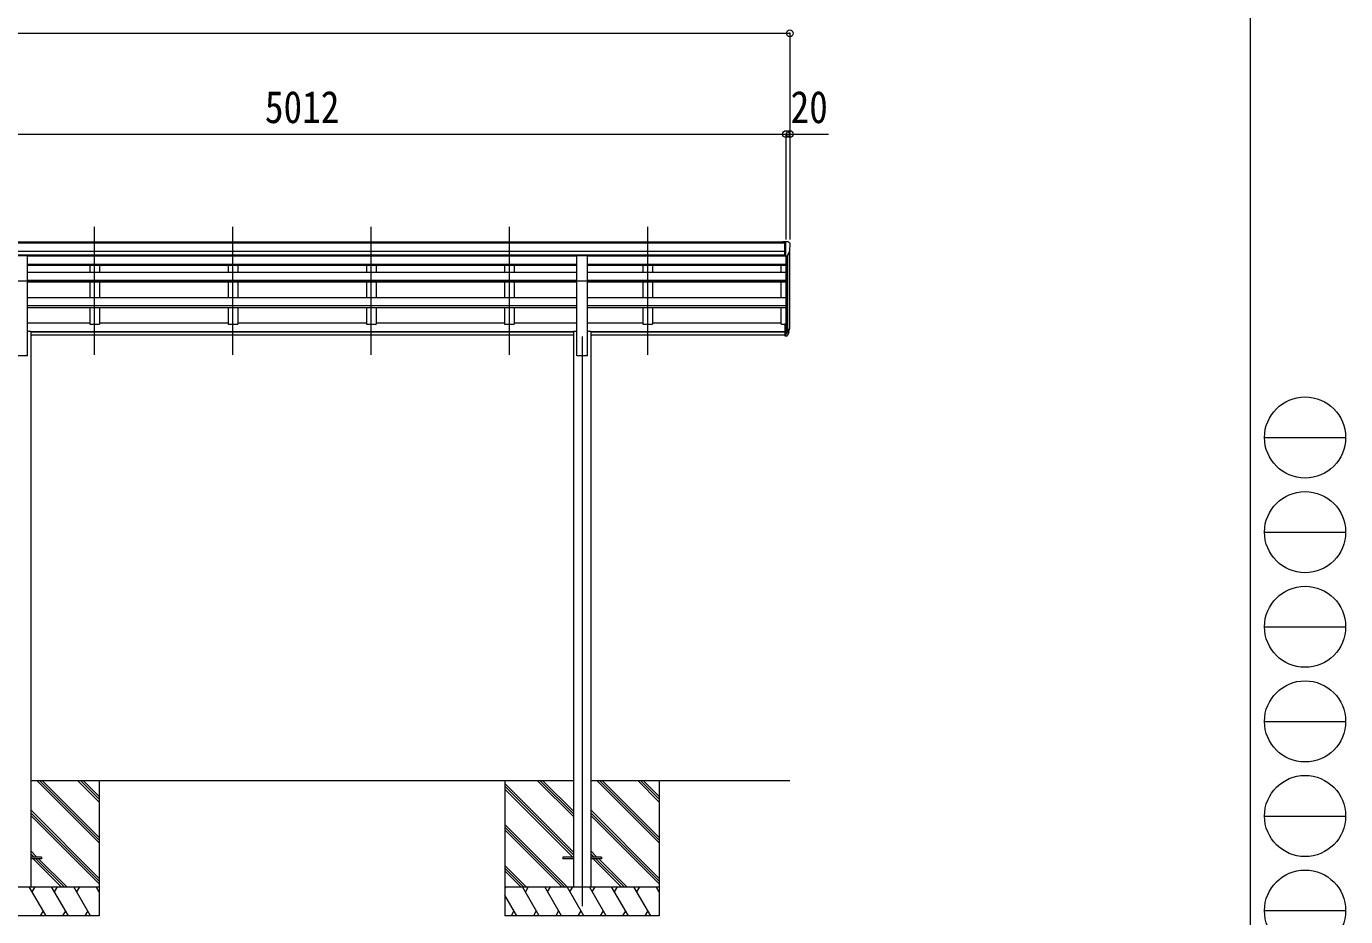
# Model space of a CAD drawing. Units: millimetres at full size. Extents: x -9783 to 9892, y -6828 to 6752.
# Drawn here: x 3060 to 9892, y -3744 to 866 of the extents above; entities that cross this region are included whole.
import ezdxf
from ezdxf.enums import TextEntityAlignment as Align

# ---------------------------------------------------------------- set-up
doc = ezdxf.new("R2010")
doc.units = ezdxf.units.MM
doc.header["$LTSCALE"] = 35
doc.header["$PDMODE"] = 32
doc.header["$PDSIZE"] = 35
for name, color, linetype, lineweight in [('0-0_0', 7, 'Continuous', 9), ('0-1_本体', 4, 'Continuous', 9), ('0-2_部品', 7, 'Continuous', 9), ('0-8_PARTS2', 2, 'Continuous', 9), ('0-A_寸法', 6, 'Continuous', 9), ('F-0_240', 7, 'Continuous', 9)]:
    doc.layers.add(name, color=color, linetype=linetype, lineweight=lineweight)
doc.styles.add('ＭＳ ゴシック', font='')
doc.styles.get('ＭＳ ゴシック').set_extended_font_data('MS Gothic')

msp = doc.modelspace()

# ---------------------------------------------------------------- linework, layer by layer
at = {"layer": '0-0_0'}
for p, q in [((5892.66, -3040.4), (3083.06, -3040.4)), ((3437.86, -3362.86), (3115.4, -3040.4)), ((3437.86, -3348.72), (3129.54, -3040.4)), ((3437.86, -3334.57), (3143.68, -3040.4)), ((3437.86, -3150.73), (3327.53, -3040.4)), ((3437.86, -3136.59), (3341.67, -3040.4)), ((3437.86, -3122.44), (3355.82, -3040.4)), ((3437.86, -3040.4), (3437.86, -3740.4)), ((5537.86, -3040.4), (5537.86, -3740.4)), ((5892.66, -3409.87), (5537.86, -3055.08)), ((5892.66, -3424.02), (5537.86, -3069.22)), ((5892.66, -3226.03), (5707.03, -3040.4)), ((5892.66, -3211.89), (5721.17, -3040.4)), ((5892.66, -3197.74), (5735.32, -3040.4)), ((7013.86, -3040.4), (5983.06, -3040.4)), ((6337.86, -3362.86), (6015.4, -3040.4)), ((6337.86, -3348.72), (6029.54, -3040.4)), ((6337.86, -3334.57), (6043.68, -3040.4)), ((6337.86, -3150.73), (6227.53, -3040.4)), ((6337.86, -3136.59), (6241.67, -3040.4)), ((6337.86, -3122.44), (6255.82, -3040.4)), ((6337.86, -3040.4), (6337.86, -3740.4)), ((5890.4, -3435.9), (5537.86, -3083.36)), ((3437.86, -3546.71), (3083.06, -3191.91)), ((3437.86, -3560.85), (3083.06, -3206.05)), ((6337.86, -3546.71), (5983.06, -3191.91)), ((6337.86, -3560.85), (5983.06, -3206.05)), ((3437.86, -3574.99), (3083.06, -3220.19)), ((5861.06, -3590.4), (5537.86, -3267.21)), ((6337.86, -3574.99), (5983.06, -3220.19)), ((5846.91, -3590.4), (5537.86, -3281.35)), ((5832.77, -3590.4), (5537.86, -3295.49)), ((3114.92, -3435.9), (3083.06, -3404.04)), ((6014.92, -3435.9), (5983.06, -3404.04)), ((3100.78, -3435.9), (3083.06, -3418.18)), ((3086.64, -3435.9), (3083.06, -3432.32)), ((3241.14, -3590.4), (3095.64, -3444.9)), ((3255.28, -3590.4), (3109.78, -3444.9)), ((3269.42, -3590.4), (3123.92, -3444.9)), ((5648.92, -3590.4), (5537.86, -3479.34)), ((6000.78, -3435.9), (5983.06, -3418.18)), ((5986.64, -3435.9), (5983.06, -3432.32)), ((6141.14, -3590.4), (5995.64, -3444.9)), ((6155.28, -3590.4), (6009.78, -3444.9)), ((6169.42, -3590.4), (6023.92, -3444.9)), ((5634.78, -3590.4), (5537.86, -3493.48)), ((5620.64, -3590.4), (5537.86, -3507.62)), ((2637.86, -3590.4), (3437.86, -3590.4)), ((3162.18, -3740.4), (3075.57, -3590.4)), ((3090.58, -3616.38), (3105.58, -3590.4)), ((3277.65, -3740.4), (3191.04, -3590.4)), ((3206.05, -3616.38), (3221.05, -3590.4)), ((3393.12, -3740.4), (3306.51, -3590.4)), ((3321.51, -3616.38), (3336.52, -3590.4)), ((3437.86, -3617.9), (3421.98, -3590.4)), ((5537.86, -3590.4), (6337.86, -3590.4)), ((5543.69, -3590.4), (5537.86, -3600.5)), ((5715.77, -3740.4), (5629.16, -3590.4)), ((5659.16, -3590.4), (5644.16, -3616.38)), ((5831.24, -3740.4), (5744.63, -3590.4)), ((5759.63, -3616.38), (5774.64, -3590.4)), ((5946.71, -3740.4), (5860.1, -3590.4)), ((5875.1, -3616.38), (5890.11, -3590.4)), ((6062.18, -3740.4), (5975.57, -3590.4)), ((5990.58, -3616.38), (6005.58, -3590.4)), ((6177.65, -3740.4), (6091.04, -3590.4)), ((6106.05, -3616.38), (6121.05, -3590.4)), ((6293.12, -3740.4), (6206.51, -3590.4)), ((6221.51, -3616.38), (6236.52, -3590.4)), ((6337.86, -3617.9), (6321.98, -3590.4)), ((5600.3, -3740.4), (5537.86, -3632.26)), ((3437.86, -3740.4), (2637.86, -3740.4)), ((3147.18, -3714.42), (3132.18, -3740.4)), ((3262.65, -3714.42), (3247.65, -3740.4)), ((3378.12, -3714.42), (3363.12, -3740.4)), ((6337.86, -3740.4), (5537.86, -3740.4)), ((5585.3, -3714.42), (5570.3, -3740.4)), ((5700.77, -3714.42), (5685.77, -3740.4)), ((5816.24, -3714.42), (5801.24, -3740.4)), ((5931.71, -3714.42), (5916.71, -3740.4)), ((6047.18, -3714.42), (6032.18, -3740.4)), ((6162.65, -3714.42), (6147.65, -3740.4)), ((6278.12, -3714.42), (6263.12, -3740.4))]:
    msp.add_line(p, q, dxfattribs=at)
at = {"layer": '0-1_本体'}
for p, q in [((6987.36, -251.85), (1998.36, -251.85)), ((6987.36, -257.2), (1998.36, -257.2)), ((6987.36, -300.73), (1988.36, -300.73)), ((6987.36, -318.4), (1988.36, -318.4)), ((5910.36, -320.77), (3065.36, -320.77)), ((5910.36, -323.77), (3065.36, -323.77)), ((3388.86, -320.77), (3388.86, -323.77)), ((3438.86, -320.77), (3438.86, -323.77)), ((4104.86, -320.77), (4104.86, -323.77)), ((4154.86, -320.77), (4154.86, -323.77)), ((4820.86, -320.85), (4820.86, -323.69)), ((4870.86, -320.85), (4870.86, -323.69)), ((5536.86, -320.85), (5536.86, -323.15)), ((5586.86, -320.85), (5586.86, -323.15)), ((6987.36, -320.77), (5965.36, -320.77)), ((6993.86, -323.77), (5965.36, -323.77)), ((6252.86, -320.85), (6252.86, -323.15)), ((6302.86, -320.85), (6302.86, -323.15)), ((6968.86, -323.77), (6968.86, -320.77)), ((6993.86, -323.23), (6993.86, -673.72)), ((6999.86, -322.75), (6999.86, -718.16)), ((7009.58, -307.4), (7009.58, -700.16)), ((7013.86, -677.58), (7013.86, -288.6)), ((3065.36, -365.92), (5910.36, -365.92)), ((3065.36, -367.32), (5910.36, -367.32)), ((3065.36, -371.1), (5910.36, -371.1)), ((3065.36, -407.17), (5910.36, -407.17)), ((3388.86, -371.1), (3388.86, -407.17)), ((3438.86, -371.1), (3438.86, -407.17)), ((4104.86, -371.1), (4104.86, -407.17)), ((4154.86, -371.1), (4154.86, -407.17)), ((4820.86, -371.1), (4820.86, -407.17)), ((4870.86, -371.1), (4870.86, -407.17)), ((5536.86, -371.1), (5536.86, -407.17)), ((5586.86, -371.1), (5586.86, -407.17)), ((5965.36, -365.92), (6993.86, -365.92)), ((5965.36, -367.32), (6993.86, -367.32)), ((5965.36, -371.1), (6993.86, -371.1)), ((5965.36, -407.17), (6993.86, -407.17)), ((6252.86, -371.1), (6252.86, -407.17)), ((6302.86, -371.1), (6302.86, -407.17)), ((6968.86, -407.17), (6968.86, -371.1)), ((3065.36, -447.9), (5910.36, -447.9)), ((3065.36, -449.38), (5910.36, -449.38)), ((3065.36, -840.42), (3065.36, -452.18)), ((3065.36, -456.18), (5910.36, -456.18)), ((3388.86, -456.18), (3388.86, -539.53)), ((3438.86, -456.18), (3438.86, -539.53)), ((4104.86, -456.18), (4104.86, -539.53)), ((4154.86, -456.18), (4154.86, -539.53)), ((4820.86, -456.18), (4820.86, -539.23)), ((4870.86, -456.18), (4870.86, -539.23)), ((5536.86, -456.18), (5536.86, -539.23)), ((5586.86, -456.18), (5586.86, -539.23)), ((5910.36, -840.42), (5910.36, -452.18)), ((5965.36, -447.9), (6993.86, -447.9)), ((5965.36, -449.38), (6993.86, -449.38)), ((5965.36, -840.42), (5965.36, -452.18)), ((5965.36, -456.18), (6993.86, -456.18)), ((6252.86, -456.18), (6252.86, -539.23)), ((6302.86, -456.18), (6302.86, -539.23)), ((6968.86, -539.53), (6968.86, -456.18)), ((5910.36, -539.53), (3065.36, -539.53)), ((6993.86, -539.53), (5965.36, -539.53)), ((3065.36, -578.74), (5910.36, -578.74)), ((3065.36, -580.22), (5910.36, -580.22)), ((3065.36, -589.88), (5910.36, -589.88)), ((3388.86, -589.7), (3388.86, -675.95)), ((3438.86, -589.7), (3438.86, -675.95)), ((4104.86, -589.7), (4104.86, -675.95)), ((4154.86, -589.7), (4154.86, -675.95)), ((4820.86, -589.7), (4820.86, -675.95)), ((4870.86, -589.7), (4870.86, -675.95)), ((5536.86, -589.7), (5536.86, -675.95)), ((5586.86, -589.7), (5586.86, -675.95)), ((5965.36, -578.74), (6993.86, -578.74)), ((5965.36, -580.22), (6993.86, -580.22)), ((5965.36, -589.88), (6993.86, -589.88)), ((6252.86, -589.7), (6252.86, -675.95)), ((6302.86, -589.7), (6302.86, -675.95)), ((6968.86, -675.95), (6968.86, -589.88)), ((3388.86, -671.13), (3065.36, -671.13)), ((3388.86, -675.93), (3438.86, -675.93)), ((4104.86, -671.13), (3438.86, -671.13)), ((4104.86, -675.93), (4154.86, -675.93)), ((4820.86, -671.13), (4154.86, -671.13)), ((4820.86, -675.93), (4870.86, -675.93)), ((5536.86, -671.13), (4870.86, -671.13)), ((5536.86, -675.93), (5586.86, -675.93)), ((5910.36, -671.13), (5586.86, -671.13)), ((6252.86, -671.13), (5965.36, -671.13)), ((6252.86, -675.93), (6302.86, -675.93)), ((6968.86, -671.13), (6302.86, -671.13)), ((6968.86, -675.93), (6987.36, -675.93)), ((3083.06, -714.04), (3065.36, -714.04)), ((3083.06, -714.04), (3083.06, -3590.42)), ((5892.66, -715.43), (3083.06, -715.43)), ((5892.66, -716.82), (3083.06, -716.82)), ((5892.66, -733.99), (3083.06, -733.99)), ((5892.66, -714.04), (5892.66, -3590.42)), ((5910.36, -714.04), (5892.66, -714.04)), ((5983.06, -714.04), (5965.36, -714.04)), ((5983.06, -714.04), (5983.06, -3590.4)), ((6987.36, -715.43), (5983.06, -715.43)), ((6987.36, -716.82), (5983.06, -716.82)), ((6987.36, -733.99), (5983.06, -733.99)), ((3065.36, -840.42), (3010.36, -840.42)), ((5965.36, -840.42), (5910.36, -840.42))]:
    msp.add_line(p, q, dxfattribs=at)
at = {"layer": '0-2_部品'}
for p, q in [((6987.36, -250.24), (6977.36, -250.33)), ((6977.36, -251.85), (6977.36, -250.33)), ((6987.36, -322.23), (6987.36, -250.24)), ((7005.86, -250.24), (6987.36, -250.24)), ((6993.86, -323.23), (6993.86, -250.24)), ((7005.86, -250.24), (7008.2, -250.39)), ((7008.95, -250.81), (7013.02, -256.62)), ((7015.86, -259.62), (7015.86, -260.24)), ((3010.36, -320.11), (3065.36, -320.11)), ((3065.36, -452.18), (3065.36, -320.11)), ((5910.36, -320.11), (5965.36, -320.11)), ((5910.36, -452.18), (5910.36, -320.11)), ((5965.36, -452.18), (5965.36, -320.11)), ((6987.36, -322.23), (6993.86, -322.23)), ((6993.86, -323.23), (6999.07, -322.91)), ((7001.49, -321.42), (7010.76, -305.35)), ((3010.36, -452.18), (3065.36, -452.18)), ((5910.36, -452.18), (5965.36, -452.18)), ((6987.36, -675.12), (6987.36, -736.18)), ((6987.36, -675.12), (6993.86, -675.12)), ((6993.86, -675.12), (6993.86, -737)), ((6987.36, -713.43), (6993.86, -713.43)), ((6987.36, -718.83), (6993.86, -718.83)), ((6987.36, -736.18), (6993.86, -736.18)), ((6993.86, -719.83), (6999, -719.83)), ((6993.86, -721.83), (6998.71, -721.83)), ((6993.86, -737), (6998.71, -737)), ((7000.3, -719.08), (7010.05, -700.67)), ((7011.47, -701.16), (7001.31, -720.33)), ((7008.89, -718.02), (7001.31, -735.5))]:
    msp.add_line(p, q, dxfattribs=at)
at = {"layer": '0-2_部品', "color": 4}
for p, q in [((3137.86, -3435.92), (3083.06, -3435.92)), ((3137.86, -3444.92), (3083.06, -3444.92)), ((3137.86, -3435.92), (3137.86, -3444.92)), ((5837.86, -3435.92), (5837.86, -3444.92)), ((5892.66, -3435.92), (5837.86, -3435.92)), ((5892.66, -3444.92), (5837.86, -3444.92)), ((6037.86, -3435.92), (5983.06, -3435.92)), ((6037.86, -3444.92), (5983.06, -3444.92)), ((6037.86, -3435.92), (6037.86, -3444.92))]:
    msp.add_line(p, q, dxfattribs=at)
at = {"layer": '0-2_部品'}
for centre, radius, start, end in [((7008.14, -251.38), 1, 35, 86.5), ((6813.86, -260.24), 202, 347.09739, 0), ((7012.86, -259.62), 3, 0, 87), ((6998.89, -319.92), 3, 273.5, 330), ((6925.92, -674.71), 88.05, 342.78929, 2.77608), ((6925.2, -678.99), 89.07, 345.58812, 5.50424), ((6998.71, -718.83), 3, 270, 330), ((6998.71, -734), 3, 270, 330), ((6999, -718.33), 1.5, 270, 330), ((6880.65, -681.94), 133.22, 344.28698, 356.72013)]:
    msp.add_arc(centre, radius, start, end, dxfattribs=at)
at = {"layer": '0-8_PARTS2'}
for p, q in [((3413.86, -834.19), (3413.86, -171.67)), ((4129.86, -834.19), (4129.86, -171.67)), ((4845.86, -834.19), (4845.86, -171.67)), ((5561.86, -834.19), (5561.86, -171.67)), ((6277.86, -834.19), (6277.86, -171.67)), ((5937.86, -740.4), (5937.86, -3690.4))]:
    msp.add_line(p, q, dxfattribs=at)
at = {"layer": '0-A_寸法'}
for p, q in [((-3050.14, 829.89), (7013.86, 829.89)), ((1981.86, 307.96), (6993.86, 307.96)), ((6993.86, 307.96), (6993.86, -237.66)), ((6993.86, 307.96), (7013.86, 307.96)), ((7013.86, 307.96), (7013.86, -237.66))]:
    msp.add_line(p, q, dxfattribs=at)
msp.add_lwpolyline([(7013.86, 829.89), (7013.86, 307.96), (7213.86, 307.96)], dxfattribs=at)
for p in [(7013.86, 829.89), (6993.86, 307.96), (7013.86, 307.96)]:
    msp.add_point(p, dxfattribs=at)
at = {"layer": 'F-0_240', "color": 5}
msp.add_line((9396.97, 6751.9), (9396.97, -6828.1), dxfattribs=at)
at = {"layer": 'F-0_240', "color": 4}
for p, q in [((9471.77, -1263.1), (9891.77, -1263.1)), ((9471.77, -1753.1), (9891.77, -1753.1)), ((9471.77, -2243.1), (9891.77, -2243.1)), ((9471.77, -2733.1), (9891.77, -2733.1)), ((9471.77, -3223.1), (9891.77, -3223.1)), ((9471.77, -3713.1), (9891.77, -3713.1))]:
    msp.add_line(p, q, dxfattribs=at)
for centre in [(9681.77, -1263.1), (9681.77, -1753.1), (9681.77, -2243.1), (9681.77, -2733.1), (9681.77, -3223.1), (9681.77, -3713.1)]:
    msp.add_circle(centre, 210, dxfattribs=at)

# ---------------------------------------------------------------- texts
at = {"layer": '0-A_寸法', "color": 7, "style": 'ＭＳ ゴシック', "width": 0.85}
for s, p in [('5012', (4295.36, 314.96)), ('20', (7017.61, 314.96))]:
    msp.add_text(s, height=166.8, dxfattribs=at).set_placement(p, align=Align.BOTTOM_LEFT)

doc.saveas('drawing.dxf')
